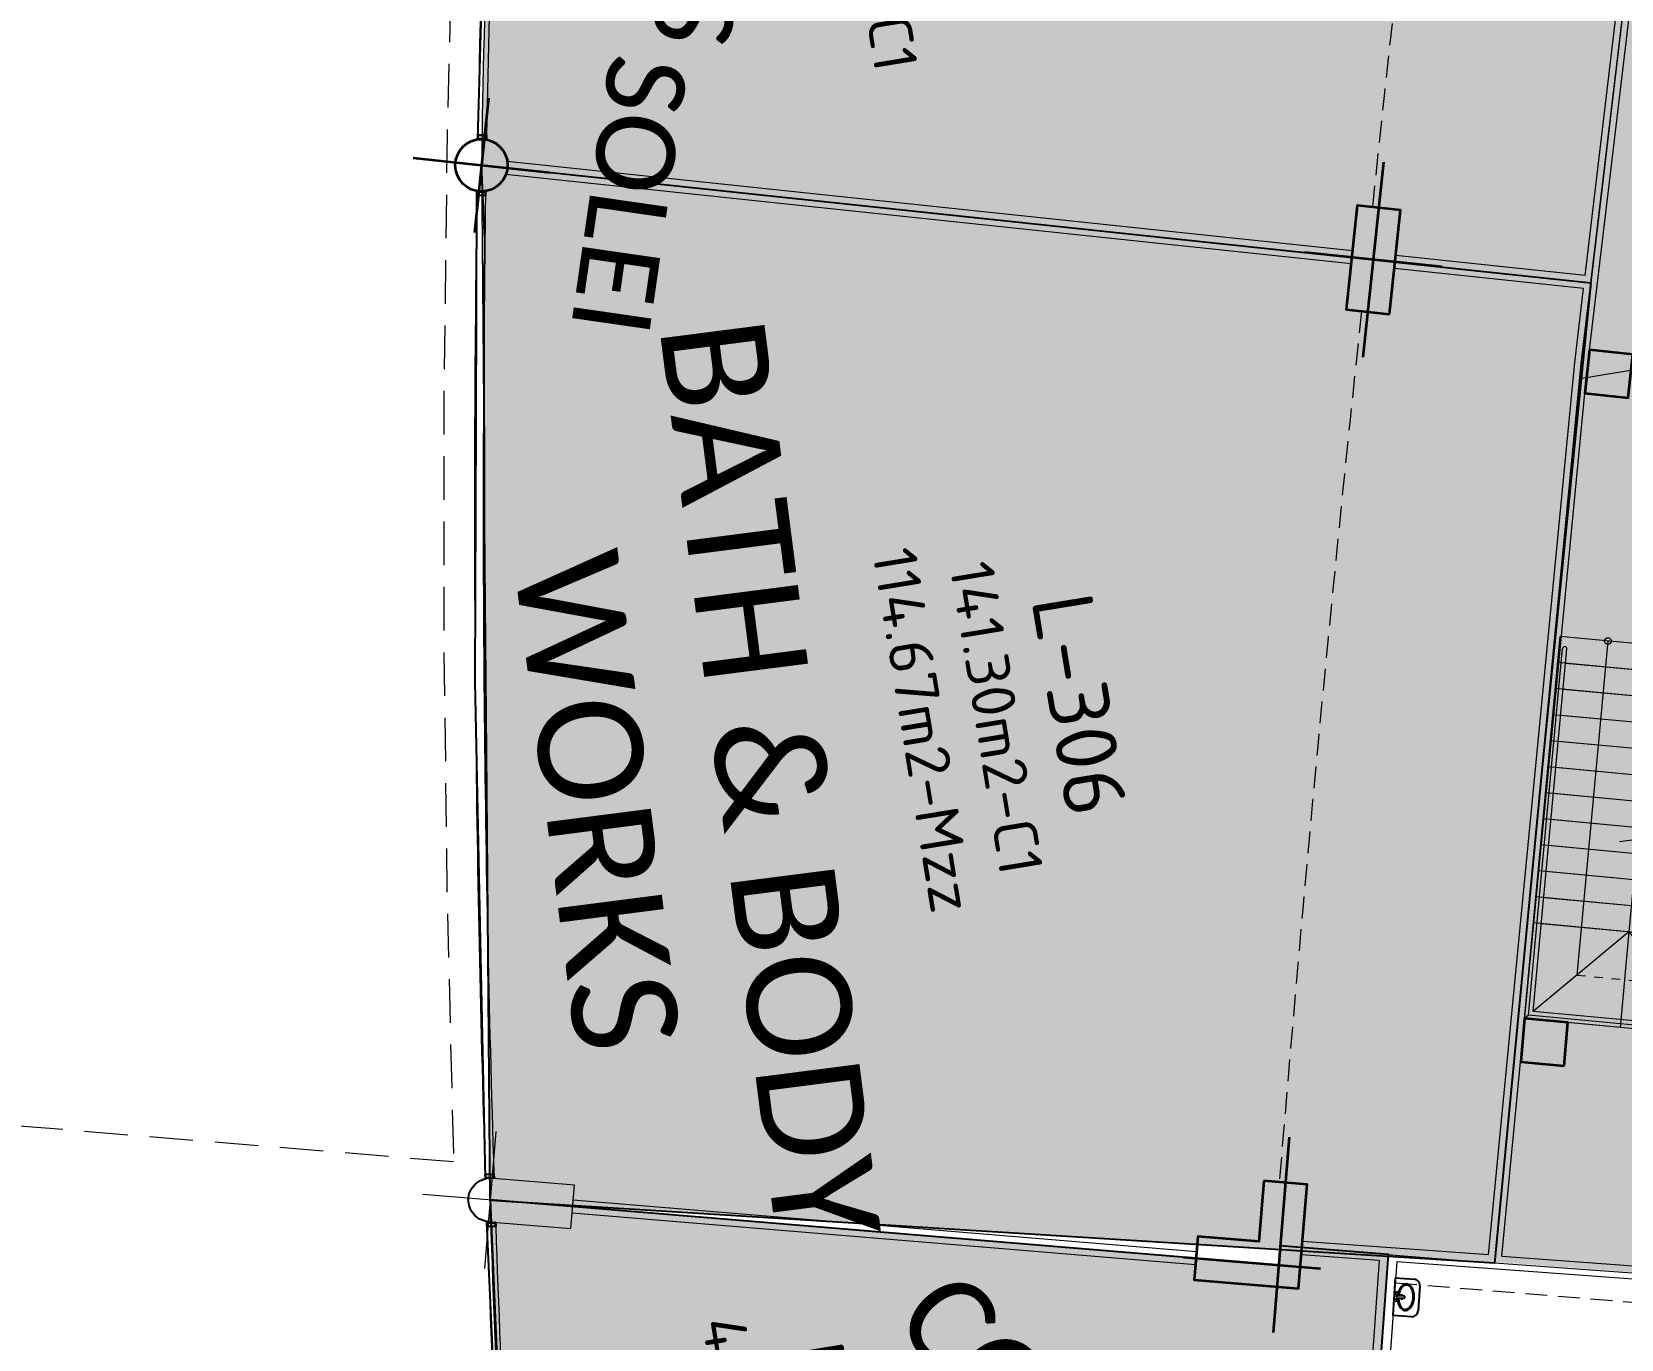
# Model space of a CAD drawing. Header units: metres. Extents: x 2 to 659295185, y -28 to 1124222152.
# Drawn here: x 655466.34 to 655484.57, y 1126546.16 to 1126561.16 of the extents above; entities that cross this region are included whole.
import ezdxf
from ezdxf.enums import TextEntityAlignment as Align

# ---------------------------------------------------------------- set-up
doc = ezdxf.new("R2010")
doc.units = ezdxf.units.M
doc.header["$MEASUREMENT"] = 0
for name, pattern in [('CCSM_C1_CUERPO BJ$0$CONTINUA', [0]), ('CCSM_C1_CUERPO CK$0$HIDDEN', [0.375, 0.25, -0.125]), ('CCSM_C1_CUERPO HP$0$CONTINUA', [0]), ('CCSM_C1_CUERPO HP$0$DASHED', [0.75, 0.5, -0.25]), ('CONTINUA', [0]), ('DASHDOT', [1, 0.5, -0.25, 0, -0.25]), ('DASHED', [0.75, 0.5, -0.25]), ('HIDDEN', [0.375, 0.25, -0.125])]:
    doc.linetypes.add(name, pattern=pattern)
doc.layers.get('0').update_dxf_attribs({"linetype": 'CONTINUOUS'})
for name, color, linetype in [('CCSM_C1_CUERPO BJ$0$A-AREAS COMERCIALES', 151, 'CONTINUOUS'), ('CCSM_C1_CUERPO BJ$0$A-PARED', 2, 'CCSM_C1_CUERPO BJ$0$CONTINUA'), ('CCSM_C1_CUERPO HP$0$A-FRENTE DE LOCAL', 4, 'CONTINUOUS'), ('CCSM_C1_CUERPO HP$0$A-LOCAL ID', 7, 'CONTINUOUS'), ('CCSM_C1_CUERPO HP$0$A-MARCOS LOCALES', 4, 'CONTINUOUS'), ('CCSM_C1_CUERPO HP$0$A-PARED', 2, 'CCSM_C1_CUERPO HP$0$CONTINUA'), ('CCSM_C1_CUERPO HP$0$A-PROYECCIONES', 5, 'CCSM_C1_CUERPO HP$0$DASHED'), ('CCSM_C1_CUERPO HP$0$ID_AREA EXACTA', 7, 'CONTINUOUS'), ('CCSM_C1_CUERPO HP$0$ID_Nº LOCAL', 7, 'CONTINUOUS'), ('CCSM_C1_CUERPO HP$0$ID_RUBRO', 7, 'CONTINUOUS'), ('CCSM_C1_CUERPO HP$0$ID_USO', 7, 'CONTINUOUS'), ('CCSM_XREF KIOSKOSE$0$Kiosco General', 154, 'CONTINUOUS'), ('muretes', 24, 'CONTINUOUS'), ('PISOS', 8, 'CONTINUOUS')]:
    doc.layers.add(name, color=color, linetype=linetype)
doc.layers.add('CCSM_C1_CUERPO HP$0$A-AREAS COMERCIALES', color=151, linetype='CONTINUOUS', plot=False)
for name, color, linetype, lineweight in [('CCSM_XREF ESTRUCTURA15$0$E-CA-COLUMNA', 2, 'CONTINUOUS', 35), ('CCSM_XREF ESTRUCTURA15$0$E-CJ-COLUMNA', 2, 'CONTINUOUS', 35), ('CCSM_XREF ESTRUCTURA15$0$E-CP COLUMNAS', 2, 'CONTINUOUS', 35), ('LOCALES ASIGNADOS', 41, 'DASHDOT', 0), ('LOCALES PROPIOS', 101, 'CONTINUA', 0), ('NOMBRES LOCATARIOS', 7, 'CONTINUA', 0), ('XREF ESCALERAS', 252, 'CONTINUOUS', 0)]:
    doc.layers.add(name, color=color, linetype=linetype, lineweight=lineweight)
doc.styles.add('CCSM_C1_CUERPO HP$0$ROMANS', font='romans__.ttf')
doc.styles.get("Standard").update_dxf_attribs({"font": 'tahoma.ttf'})

# ---------------------------------------------------------------- blocks, each defined once
blk = doc.blocks.new('CCSM_C1_CUERPO HP$0$MARCO LOCAL-COLUMNA')
at = {"layer": 'CCSM_C1_CUERPO HP$0$A-MARCOS LOCALES'}
for points in [[(655585.123, 1126575.588), (655585.173, 1126575.588), (655585.173, 1126575.488), (655585.123, 1126575.488)], [(655585.128, 1126575.583), (655585.168, 1126575.583), (655585.168, 1126575.493), (655585.128, 1126575.493)]]:
    blk.add_lwpolyline(points, close=True, dxfattribs=at)
blk = doc.blocks.new('CCSM_C1_CUERPO HP$0$IDENT LOCAL')
at = {"layer": 'CCSM_C1_CUERPO HP$0$ID_AREA EXACTA', "style": 'CCSM_C1_CUERPO HP$0$ROMANS'}
blk.add_attdef('AREA-EXACTA', text='', height=0.5, dxfattribs=at).set_placement((0, 1.245), align=Align.BOTTOM_CENTER)
at = {"layer": 'CCSM_C1_CUERPO HP$0$ID_Nº LOCAL', "style": 'CCSM_C1_CUERPO HP$0$ROMANS'}
blk.add_attdef('NºLOCAL', text='', height=0.7, dxfattribs=at).set_placement((0, 2.05), align=Align.BOTTOM_CENTER)
at = {"layer": 'CCSM_C1_CUERPO HP$0$ID_RUBRO', "style": 'CCSM_C1_CUERPO HP$0$ROMANS'}
blk.add_attdef('RUBRO', text='', height=0.35, dxfattribs=at).set_placement((0, 0.395), align=Align.BOTTOM_CENTER)
at = {"layer": 'CCSM_C1_CUERPO HP$0$ID_USO', "style": 'CCSM_C1_CUERPO HP$0$ROMANS'}
blk.add_attdef('USO', text='', height=0.35, dxfattribs=at).set_placement((0, -0.455), align=Align.BOTTOM_CENTER)
blk = doc.blocks.new('CCSM_XREF ESTRUCTURA15$0$CCSM_COLUMNA REC')
at = {"layer": 'CCSM_XREF ESTRUCTURA15$0$E-CA-COLUMNA'}
blk.add_lwpolyline([(-0.25, -0.25), (0.25, -0.25), (0.25, 0.25), (-0.25, 0.25)], close=True, dxfattribs=at)
blk = doc.blocks.new('CCSM_XREF ESTRUCTURA15$0$CCSM_COLUM REDONDA')
at = {"color": 5}
for p, q in [((0, 0.774), (0, -0.774)), ((-0.789, 0), (0.789, 0))]:
    blk.add_line(p, q, dxfattribs=at)
blk.add_circle((0, 0), 0.3)
blk = doc.blocks.new('CCSM_XREF ESTRUCTURA15$0$COLUM REC 120x50 mid')
at = {"color": 5}
for p, q in [((0, 1.124), (0, -1.124)), ((-0.789, 0), (0.789, 0))]:
    blk.add_line(p, q, dxfattribs=at)
at = {"color": 2}
blk.add_lwpolyline([(-0.25, 0.6), (-0.25, -0.6), (0.25, -0.6), (0.25, 0.6)], close=True, dxfattribs=at)
blk = doc.blocks.new('CCSM_XREF ESTRUCTURA15$0$COLUM L 120x120')
at = {"color": 5}
for p, q in [((0, 1.095), (0, -0.482)), ((1.474, 0), (-0.774, 0))]:
    blk.add_line(p, q, dxfattribs=at)
blk.add_lwpolyline([(0.95, 0.25), (0.25, 0.25), (0.25, 0.95), (-0.25, 0.95), (-0.25, -0.25), (0.95, -0.25)], close=True)
blk = doc.blocks.new('stairs')
at = {"layer": 'XREF ESCALERAS'}
for p, q in [((655586.147, 1126406.541), (655586.147, 1126404.035)), ((655586.147, 1126406.541), (655588.347, 1126406.541)), ((655586.147, 1126406.541), (655586.147, 1126404.035)), ((655586.147, 1126406.541), (655588.347, 1126406.541)), ((655586.187, 1126406.501), (655586.147, 1126406.541)), ((655586.187, 1126406.501), (655588.307, 1126406.501)), ((655586.187, 1126406.501), (655586.187, 1126404.035)), ((655586.237, 1126406.541), (655588.257, 1126406.541)), ((655586.237, 1126406.451), (655588.257, 1126406.451)), ((655586.237, 1126406.451), (655586.237, 1126404.057)), ((655587.247, 1126405.441), (655586.237, 1126406.451)), ((655587.247, 1126405.441), (655587.247, 1126406.541)), ((655587.247, 1126405.441), (655587.247, 1126406.541)), ((655587.247, 1126405.441), (655588.257, 1126406.451)), ((655588.257, 1126406.451), (655588.257, 1126402.274)), ((655588.307, 1126406.501), (655588.347, 1126406.541)), ((655588.307, 1126406.501), (655588.307, 1126402.275)), ((655588.347, 1126406.541), (655588.347, 1126402.141)), ((655588.347, 1126406.541), (655588.347, 1126402.141)), ((655587.797, 1126402.141), (655587.797, 1126405.991)), ((655586.147, 1126405.441), (655586.187, 1126405.441)), ((655586.147, 1126405.441), (655588.347, 1126405.441)), ((655586.237, 1126405.441), (655588.257, 1126405.441)), ((655587.247, 1126404.376), (655587.247, 1126405.441)), ((655587.247, 1126404.376), (655587.247, 1126405.441)), ((655588.307, 1126405.441), (655588.347, 1126405.441)), ((655586.187, 1126405.141), (655586.147, 1126405.141)), ((655587.247, 1126405.141), (655586.147, 1126405.141)), ((655587.247, 1126405.141), (655586.237, 1126405.141)), ((655587.247, 1126405.141), (655588.257, 1126405.141)), ((655587.247, 1126405.141), (655588.347, 1126405.141)), ((655588.307, 1126405.141), (655588.347, 1126405.141)), ((655586.187, 1126404.841), (655586.147, 1126404.841)), ((655587.247, 1126404.841), (655586.147, 1126404.841)), ((655587.247, 1126404.841), (655586.237, 1126404.841)), ((655587.247, 1126404.841), (655588.257, 1126404.841)), ((655587.247, 1126404.841), (655588.347, 1126404.841)), ((655588.307, 1126404.841), (655588.347, 1126404.841)), ((655586.187, 1126404.541), (655586.147, 1126404.541)), ((655587.247, 1126404.541), (655586.147, 1126404.541)), ((655587.247, 1126404.541), (655586.237, 1126404.541)), ((655587.247, 1126404.541), (655588.257, 1126404.541)), ((655587.247, 1126404.541), (655588.347, 1126404.541)), ((655588.307, 1126404.541), (655588.347, 1126404.541)), ((655586.187, 1126404.241), (655586.147, 1126404.241)), ((655587.247, 1126404.241), (655586.147, 1126404.241)), ((655587.247, 1126404.241), (655586.237, 1126404.241)), ((655587.247, 1126404.241), (655588.257, 1126404.241)), ((655587.247, 1126404.241), (655588.347, 1126404.241)), ((655588.307, 1126404.241), (655588.347, 1126404.241)), ((655587.247, 1126403.941), (655588.257, 1126403.941)), ((655587.247, 1126403.941), (655588.347, 1126403.941)), ((655588.307, 1126403.941), (655588.347, 1126403.941)), ((655587.247, 1126403.641), (655588.257, 1126403.641)), ((655587.247, 1126403.641), (655588.347, 1126403.641)), ((655588.307, 1126403.641), (655588.347, 1126403.641)), ((655587.247, 1126403.341), (655588.257, 1126403.341)), ((655587.247, 1126403.341), (655588.347, 1126403.341)), ((655588.307, 1126403.341), (655588.347, 1126403.341)), ((655587.247, 1126403.041), (655588.257, 1126403.041)), ((655587.247, 1126403.041), (655588.347, 1126403.041)), ((655588.307, 1126403.041), (655588.347, 1126403.041)), ((655587.247, 1126402.741), (655588.257, 1126402.741)), ((655587.247, 1126402.741), (655588.347, 1126402.741)), ((655588.307, 1126402.741), (655588.347, 1126402.741)), ((655587.247, 1126402.441), (655588.257, 1126402.441)), ((655587.247, 1126402.441), (655588.347, 1126402.441)), ((655588.307, 1126402.441), (655588.347, 1126402.441)), ((655587.247, 1126402.141), (655588.347, 1126402.141)), ((655587.247, 1126402.141), (655588.347, 1126402.141))]:
    blk.add_line(p, q, dxfattribs=at)
at = {"layer": 'XREF ESCALERAS', "linetype": 'CCSM_C1_CUERPO CK$0$HIDDEN', "ltscale": 0.02}
for p, q in [((655587.247, 1126402.141), (655587.247, 1126404.376)), ((655587.247, 1126402.141), (655587.247, 1126404.376)), ((655586.147, 1126404.035), (655586.147, 1126404.032)), ((655586.187, 1126404.035), (655586.187, 1126404.043)), ((655586.187, 1126403.941), (655586.147, 1126403.941)), ((655586.187, 1126403.641), (655586.147, 1126403.641)), ((655586.187, 1126403.341), (655586.147, 1126403.341)), ((655586.187, 1126403.041), (655586.147, 1126403.041)), ((655586.187, 1126402.741), (655586.147, 1126402.741)), ((655586.187, 1126402.441), (655586.147, 1126402.441))]:
    blk.add_line(p, q, dxfattribs=at)
at = {"layer": 'XREF ESCALERAS', "linetype": 'HIDDEN', "ltscale": 0.02}
for p, q in [((655586.147, 1126404.035), (655586.147, 1126402.141)), ((655587.247, 1126403.941), (655586.147, 1126403.941)), ((655587.247, 1126403.641), (655586.147, 1126403.641)), ((655587.247, 1126403.341), (655586.147, 1126403.341)), ((655587.247, 1126403.041), (655586.147, 1126403.041)), ((655587.247, 1126402.741), (655586.147, 1126402.741)), ((655587.247, 1126402.441), (655586.147, 1126402.441)), ((655587.247, 1126402.141), (655586.147, 1126402.141)), ((655587.247, 1126402.141), (655586.147, 1126402.141))]:
    blk.add_line(p, q, dxfattribs=at)
at = {"layer": 'XREF ESCALERAS', "linetype": 'CCSM_C1_CUERPO CK$0$HIDDEN', "ltscale": 0.02}
blk.add_lwpolyline([(655587.797, 1126405.991), (655586.697, 1126405.991), (655586.697, 1126404.541), (655586.585, 1126404.861), (655586.697, 1126404.862)], dxfattribs=at)
at = {"layer": 'XREF ESCALERAS'}
blk.add_lwpolyline([(655585.973, 1126403.983), (655586.636, 1126404.168), (655586.594, 1126404.565), (655586.802, 1126403.885), (655586.771, 1126404.266), (655587.451, 1126404.424)], dxfattribs=at)
blk.add_circle((655587.797, 1126402.141), 0.0379, dxfattribs=at)
blk.add_circle((655587.797, 1126402.141), 0.0379, dxfattribs=at)
blk.add_arc((655588.282, 1126402.276), 0.0251, 184.3725, 356.1588, dxfattribs=at)
blk = doc.blocks.new('lavabo')
at = {"layer": 'PISOS', "color": 17, "linetype": 'Continuous', "ltscale": 0.1}
for p, q in [((-0.152, 0.316), (-0.191, -0.282)), ((-0.152, 0.316), (0.148, 0.296)), ((-0.133, 0.024), (-0.134, 0.009)), ((-0.127, 0), (-0.008, -0.007)), ((-0.006, 0.024), (-0.125, 0.032)), ((0, 0), (0.001, 0.015)), ((0.241, 0.19), (0.214, -0.209)), ((-0.191, -0.282), (0.108, -0.302))]:
    blk.add_line(p, q, dxfattribs=at)
for points in [[(-0.114, 0, 0.050781), (-0.108, -0.068, 0.076871), (-0.085, -0.134, 0.107155), (-0.041, -0.185, 0.146462), (0.005, -0.202, 0.146462), (0.053, -0.191, 0.107155), (0.103, -0.147, 0.076871), (0.135, -0.084, 0.063889), (0.152, -0.001, 0.063889), (0.146, 0.084, 0.076871), (0.123, 0.151, 0.107155), (0.079, 0.201, 0.146462), (0.033, 0.219, 0.146462), (-0.015, 0.208, 0.107155), (-0.065, 0.163, 0.076871), (-0.097, 0.1, 0.053581), (-0.112, 0.031, 0.063889)], [(-0.098, -0.001, 0.050781), (-0.093, -0.065, 0.076871), (-0.071, -0.127, 0.107155), (-0.032, -0.172, 0.146462), (0.006, -0.186, 0.146462), (0.045, -0.177, 0.107155), (0.09, -0.137, 0.076871), (0.12, -0.079, 0.063889), (0.136, 0, 0.063889), (0.131, 0.081, 0.076871), (0.109, 0.143, 0.107155), (0.07, 0.189, 0.146462), (0.032, 0.203, 0.146462), (-0.007, 0.194, 0.107155), (-0.052, 0.154, 0.076871), (-0.082, 0.095, 0.053581), (-0.096, 0.029, 0.053581)]]:
    blk.add_lwpolyline(points, format="xyb", dxfattribs=at)
for centre in [(-0.134, 0.072), (-0.142, -0.04)]:
    blk.add_circle(centre, 0.0208, dxfattribs=at)
for centre, radius, start, end in [((0.141, 0.197), 0.1, 356.1912, 86.1912), ((-0.127, 0.008), 0.00799, 176.1912, 266.1912), ((-0.126, 0.024), 0.00799, 86.1912, 176.1912), ((-0.047, 0.011), 0.0319, 25.3676, 147.0148), ((-0.007, 0.016), 0.00799, 356.1912, 86.1912), ((-0.047, 0.011), 0.0319, 205.3676, 327.0148), ((-0.008, 0.001), 0.00799, 266.1912, 356.1912), ((0.115, -0.203), 0.1, 266.1912, 356.1912)]:
    blk.add_arc(centre, radius, start, end, dxfattribs=at)

msp = doc.modelspace()

# ---------------------------------------------------------------- hatches: boundary and pattern name
at = {"layer": 'LOCALES ASIGNADOS'}
h = msp.add_hatch(color=256, dxfattribs=at)
edge = h.paths.add_edge_path()
edge.add_line((655492.8314, 1126548.8137), (655504.5407, 1126547.8428))
edge.add_arc((655533.0003, 1126544.8595), 28.6156, 149.86106, 174.01574, ccw=False)
edge.add_line((655508.2533, 1126559.2273), (655508.1132, 1126561.1143))
edge.add_line((655508.1132, 1126561.1143), (655483.9539, 1126557.1544))
edge.add_arc((656380.76, 1126466.6577), 901.3605, 174.2377892, 174.8828286)
edge.add_line((655482.9919, 1126547.0526), (655492.6203, 1126546.3418))
edge.add_line((655492.6203, 1126546.3418), (655492.8314, 1126548.8137))
msp.add_hatch(color=256, dxfattribs=at).paths.add_polyline_path([(655483.6699, 1126552.7631), (655484.2225, 1126558.2765), (655471.4965, 1126559.6247), (655471.5361, 1126558.7653), (655471.5258, 1126557.8324), (655471.5314, 1126555.4346), (655471.5525, 1126552.8959), (655471.5955, 1126547.7477), (655483.1171, 1126547.0309)])
at = {"layer": 'LOCALES PROPIOS'}
for points in [[(655507.3867, 1126570.1351), (655496.1193, 1126568.2882), (655495.3137, 1126573.2031), (655485.6073, 1126571.6122), (655483.8978, 1126557.1452), (655508.0579, 1126561.1052)], [(655471.5963, 1126547.769), (655471.7721, 1126543.6331), (655471.8741, 1126541.8303), (655481.4656, 1126541.1468), (655481.9023, 1126547.1415), (655480.6607, 1126547.241), (655480.6424, 1126547.0217)]]:
    msp.add_hatch(color=101, dxfattribs=at).paths.add_polyline_path(points)
h = msp.add_hatch(color=101, dxfattribs=at)
edge = h.paths.add_edge_path()
edge.add_arc((655698.4932, 1126555.8747), 227.0277, 177.555959, 179.053544, ccw=False)
edge.add_line((655471.672, 1126565.556), (655484.7069, 1126564.0225))
edge.add_arc((655948.8051, 1126509.6562), 467.2717, 173.318595, 174.025494)
edge.add_line((655484.0715, 1126558.2926), (655471.4965, 1126559.6247))

# ---------------------------------------------------------------- linework, layer by layer
at = {"color": 43}
msp.add_lwpolyline([(655471.6816, 1126544.8202), (655471.558, 1126547.4954), (655471.6049, 1126547.4971), (655471.6046, 1126547.505), (655471.5377, 1126547.5114), (655471.4755, 1126547.5361), (655471.4198, 1126547.5774), (655471.378, 1126547.6319), (655471.3538, 1126547.6931), (655471.3457, 1126547.7615), (655471.3487, 1126547.775), (655471.3567, 1126547.8272), (655471.3841, 1126547.8889), (655471.4292, 1126547.9414), (655471.4849, 1126547.9777), (655471.5492, 1126548.0004), (655471.5411, 1126548.0016), (655471.4837, 1126550.7327), (655471.4245, 1126553.7018), (655471.4341, 1126556.6711), (655471.4442, 1126559.3256), (655471.4648, 1126559.3264), (655471.3999, 1126559.3404), (655471.3362, 1126559.3702), (655471.2851, 1126559.4116), (655471.2434, 1126559.4627), (655471.2135, 1126559.525), (655471.1984, 1126559.5877), (655471.1981, 1126559.6581), (655471.2125, 1126559.7232), (655471.2414, 1126559.7829), (655471.2821, 1126559.8343), (655471.3352, 1126559.8759), (655471.3971, 1126559.9077), (655471.4605, 1126559.9226), (655471.454, 1126559.9255), (655471.5324, 1126562.6005)], dxfattribs=at)
msp.add_lwpolyline([(655471.6816, 1126544.8202), (655471.558, 1126547.4954), (655471.6049, 1126547.4971), (655471.6046, 1126547.505), (655471.5377, 1126547.5114), (655471.4755, 1126547.5361), (655471.4198, 1126547.5774), (655471.378, 1126547.6319), (655471.3538, 1126547.6931), (655471.3457, 1126547.7615), (655471.3487, 1126547.775), (655471.3567, 1126547.8272), (655471.3841, 1126547.8889), (655471.4292, 1126547.9414), (655471.4849, 1126547.9777), (655471.5492, 1126548.0004), (655471.5411, 1126548.0016), (655471.4837, 1126550.7327), (655471.4245, 1126553.7018), (655471.4341, 1126556.6711), (655471.4442, 1126559.3256), (655471.4648, 1126559.3264), (655471.3999, 1126559.3404), (655471.3362, 1126559.3702), (655471.2851, 1126559.4116), (655471.2434, 1126559.4627), (655471.2135, 1126559.525), (655471.1984, 1126559.5877), (655471.1981, 1126559.6581), (655471.2125, 1126559.7232), (655471.2414, 1126559.7829), (655471.2821, 1126559.8343), (655471.3352, 1126559.8759), (655471.3971, 1126559.9077), (655471.4605, 1126559.9226), (655471.454, 1126559.9255), (655471.5324, 1126562.6005)], dxfattribs=at)
for points in [[(655471.4965, 1126559.6247), (655484.2225, 1126558.2765), (655483.6699, 1126552.7631), (655483.1171, 1126547.0309), (655471.5955, 1126547.7477), (655471.5525, 1126552.8959), (655471.5314, 1126555.4346), (655471.5258, 1126557.8324), (655471.5361, 1126558.7653), (655471.4965, 1126559.6247)], [(655471.5953, 1126547.7549), (655471.7711, 1126543.6191), (655471.8731, 1126541.8163), (655481.4645, 1126541.1328), (655481.9013, 1126547.1275), (655480.6597, 1126547.227), (655480.6414, 1126547.0077), (655471.5953, 1126547.7549)]]:
    msp.add_lwpolyline(points)
at = {"layer": 'CCSM_C1_CUERPO BJ$0$A-AREAS COMERCIALES', "lineweight": 5}
msp.add_lwpolyline([(655507.4428, 1126570.1443), (655496.1753, 1126568.2975), (655495.3697, 1126573.2124), (655485.823, 1126571.6476, 0.0008781), (655484.0957, 1126557.1777), (655508.1139, 1126561.1145, -0.0000767), (655507.4428, 1126570.1443)], format="xyb", close=True, dxfattribs=at)
msp.add_lwpolyline([(655484.0957, 1126557.1777), (655508.1127, 1126561.1142), (655508.2528, 1126559.2267, 0.0486078), (655505.8198, 1126553.8061, 0.0509398), (655504.4922, 1126547.8469), (655492.8316, 1126548.8167, 0.0002501), (655492.6432, 1126546.3377), (655483.1171, 1126547.0309), (655483.6041, 1126552.0802), (655484.0957, 1126557.1777)], format="xyb", dxfattribs=at)
at = {"layer": 'CCSM_C1_CUERPO BJ$0$A-PARED', "lineweight": 5}
for p, q in [((655481.9959, 1126547.05), (655486.4356, 1126546.7234)), ((655483.2003, 1126547.1117), (655492.5776, 1126546.423))]:
    msp.add_line(p, q, dxfattribs=at)
at = {"layer": 'CCSM_C1_CUERPO HP$0$A-AREAS COMERCIALES', "lineweight": 5}
msp.add_lwpolyline([(655484.9037, 1126563.9993), (655471.672, 1126565.556, 0.0065345), (655471.4965, 1126559.6247), (655484.2225, 1126558.2765), (655484.9037, 1126563.9993)], format="xyb", dxfattribs=at)
for points in [[(655484.2225, 1126558.2765), (655471.4965, 1126559.6247), (655471.5953, 1126547.7549), (655480.6414, 1126547.0081), (655480.6597, 1126547.227), (655483.1171, 1126547.0309), (655484.1125, 1126557.3521), (655484.2225, 1126558.2765)], [(655481.977, 1126558.5144), (655471.8943, 1126559.5826)]]:
    msp.add_lwpolyline(points, dxfattribs=at)
msp.add_lwpolyline([(655471.5953, 1126547.7549), (655480.6414, 1126547.0081), (655480.6597, 1126547.227), (655481.9013, 1126547.1274), (655481.4656, 1126541.1468), (655481.3618, 1126541.1544), (655471.8701, 1126541.8232, -0.0063123), (655471.5953, 1126547.7549)], format="xyb", close=True, dxfattribs=at)
at = {"layer": 'CCSM_C1_CUERPO HP$0$A-FRENTE DE LOCAL', "lineweight": 5}
for points in [[(655471.616, 1126565.4143, 0.0057198), (655471.455, 1126559.9755, 0.0057196)], [(655471.7159, 1126565.41, 0.0057196), (655471.5549, 1126559.9737)]]:
    msp.add_lwpolyline(points, format="xyb", dxfattribs=at)
for centre, radius, start, end in [((655708.0513, 1126555.6915), 236.6352, 179.132156, 181.850169), ((655708.0522, 1126555.6915), 236.5361, 179.132243, 181.850187), ((655708.1661, 1126555.6899), 236.75, 181.995648, 183.3263), ((655708.021, 1126555.6823), 236.5047, 181.995029, 183.326496)]:
    msp.add_arc(centre, radius, start, end, dxfattribs=at)
at = {"layer": 'CCSM_C1_CUERPO HP$0$A-PARED', "lineweight": 5}
for p, q in [((655484.2065, 1126557.5069), (655485.8703, 1126571.4861)), ((655484.1568, 1126558.3588), (655484.8203, 1126563.9336)), ((655484.0379, 1126557.3601), (655484.1391, 1126558.2099)), ((655483.0508, 1126547.1241), (655484.0379, 1126557.3601)), ((655483.2003, 1126547.1117), (655484.1548, 1126557.0095)), ((655483.0508, 1126547.1241), (655480.9149, 1126547.2794)), ((655480.9023, 1126547.1299), (655481.7964, 1126547.0645)), ((655481.7964, 1126547.0645), (655481.382, 1126541.2237)), ((655481.9959, 1126547.05), (655481.5514, 1126540.7857))]:
    msp.add_line(p, q, dxfattribs=at)
for points in [[(655481.4877, 1126558.6416), (655471.7932, 1126559.6687)], [(655481.4719, 1126558.4925), (655471.7774, 1126559.5195)], [(655484.1568, 1126558.3588), (655481.9849, 1126558.5889)], [(655484.1391, 1126558.2099), (655481.9691, 1126558.4398)], [(655479.7008, 1126547.1607), (655472.5491, 1126547.7513)], [(655479.6884, 1126547.0112), (655472.5367, 1126547.6019)]]:
    msp.add_lwpolyline(points, dxfattribs=at)
at = {"layer": 'CCSM_C1_CUERPO HP$0$A-PROYECCIONES', "lineweight": 5, "ltscale": 0.5}
msp.add_line((655481.9785, 1126546.8046), (655492.6636, 1126545.9329), dxfattribs=at)
for points in [[(655482.3172, 1126564.2281, 0.009455), (655481.7193, 1126559.1469, 1.2870958)], [(655481.5924, 1126557.9518, 0.0062597), (655480.6502, 1126547.9603, 0.8745145)]]:
    msp.add_lwpolyline(points, format="xyb", dxfattribs=at)
at = {"layer": 'CCSM_XREF ESTRUCTURA15$0$E-CP COLUMNAS', "color": 5, "lineweight": 5}
for p, q in [((655471.6611, 1126548.541), (655471.5312, 1126546.9687)), ((655473.0648, 1126547.6336), (655470.8251, 1126547.8186))]:
    msp.add_line(p, q, dxfattribs=at)
at = {"layer": 'CCSM_XREF ESTRUCTURA15$0$E-CP COLUMNAS', "lineweight": 5}
for points in [[(655471.5755, 1126547.5057), (655472.5223, 1126547.4275), (655472.5635, 1126547.9258), (655471.5878, 1126548.0064)], [(655471.347, 1126547.7755), (655471.347, 1126547.7754)]]:
    msp.add_lwpolyline(points, dxfattribs=at)
msp.add_arc((655471.5961, 1126547.7549), 0.25, 85.27807, 271.9518, dxfattribs=at)
at = {"layer": 'CCSM_XREF KIOSKOSE$0$Kiosco General', "linetype": 'DASHED', "lineweight": 5}
msp.add_lwpolyline([(655468.0789, 1126620.4533), (655479.0073, 1126618.0013, 0.0113914), (655474.4105, 1126595.0983, 0.0501371), (655471.1768, 1126548.1909), (655457.1731, 1126549.3476, -0.0342909), (655468.0763, 1126620.4539, 0.000523)], format="xyb", close=True, dxfattribs=at)

# ---------------------------------------------------------------- block references
at = {"layer": 'CCSM_C1_CUERPO HP$0$A-LOCAL ID', "lineweight": 5}
ref = msp.add_blockref('CCSM_C1_CUERPO HP$0$IDENT LOCAL', (655474.3574, 1126562.1503), dxfattribs=dict(at, rotation=279.3084512798494))
ref.add_attrib('NºLOCAL', 'L-307', dxfattribs={"layer": 'CCSM_C1_CUERPO HP$0$ID_Nº LOCAL', "height": 0.7, "rotation": 279.30845, "style": 'CCSM_C1_CUERPO HP$0$ROMANS'}).set_placement((655476.3804, 1126562.4819), align=Align.BOTTOM_CENTER)
ref.add_attrib('AREA-EXACTA', '66.00m2-C1', dxfattribs={"layer": 'CCSM_C1_CUERPO HP$0$ID_AREA EXACTA', "height": 0.5, "rotation": 279.30845, "style": 'CCSM_C1_CUERPO HP$0$ROMANS'}).set_placement((655475.5863, 1126562.3517), align=Align.BOTTOM_CENTER)
ref = msp.add_blockref('CCSM_C1_CUERPO HP$0$IDENT LOCAL', (655475.7799, 1126553.016), dxfattribs=dict(at, rotation=279.3084512798494))
ref.add_attrib('NºLOCAL', 'L-306', dxfattribs={"layer": 'CCSM_C1_CUERPO HP$0$ID_Nº LOCAL', "height": 0.7, "rotation": 279.30845, "style": 'CCSM_C1_CUERPO HP$0$ROMANS'}).set_placement((655477.8029, 1126553.3476), align=Align.BOTTOM_CENTER)
ref.add_attrib('RUBRO', '114.67m2-Mzz', dxfattribs={"layer": 'CCSM_C1_CUERPO HP$0$ID_RUBRO', "height": 0.5, "rotation": 279.30845, "style": 'CCSM_C1_CUERPO HP$0$ROMANS'}).set_placement((655476.17, 1126553.0799), align=Align.BOTTOM_CENTER)
ref.add_attrib('AREA-EXACTA', '141.30m2-C1', dxfattribs={"layer": 'CCSM_C1_CUERPO HP$0$ID_AREA EXACTA', "height": 0.5, "rotation": 279.30845, "style": 'CCSM_C1_CUERPO HP$0$ROMANS'}).set_placement((655477.0088, 1126553.2174), align=Align.BOTTOM_CENTER)
ref = msp.add_blockref('CCSM_C1_CUERPO HP$0$IDENT LOCAL', (655472.9232, 1126544.4322), dxfattribs=dict(at, rotation=279.3084512798494))
ref.add_attrib('NºLOCAL', 'L-305', dxfattribs={"layer": 'CCSM_C1_CUERPO HP$0$ID_Nº LOCAL', "height": 0.7, "rotation": 279.30845, "style": 'CCSM_C1_CUERPO HP$0$ROMANS'}).set_placement((655474.9462, 1126544.7638), align=Align.BOTTOM_CENTER)
ref.add_attrib('AREA-EXACTA', '46.00m2-C1', dxfattribs={"layer": 'CCSM_C1_CUERPO HP$0$ID_AREA EXACTA', "height": 0.5, "rotation": 279.30845, "style": 'CCSM_C1_CUERPO HP$0$ROMANS'}).set_placement((655474.1521, 1126544.6337), align=Align.BOTTOM_CENTER)
at = {"layer": 'CCSM_C1_CUERPO HP$0$A-MARCOS LOCALES', "lineweight": 5}
for p, rotation in [((1769771.0526, 450319.7214), 88.94379170397475), ((1769771.0419, 450319.0715), 88.94379170397475), ((1802111.029, 506723.5959), 91.80252998102472), ((1804346.8727, 510877.1404), 92.00990147871738)]:
    msp.add_blockref('CCSM_C1_CUERPO HP$0$MARCO LOCAL-COLUMNA', p, dxfattribs=dict(at, rotation=rotation))
at = {"layer": 'CCSM_XREF ESTRUCTURA15$0$E-CJ-COLUMNA', "lineweight": 5}
for p, rotation in [((655484.4293, 1126557.2324), 264.0719979297886), ((655483.6897, 1126549.5655), 84.86863661009515)]:
    msp.add_blockref('CCSM_XREF ESTRUCTURA15$0$CCSM_COLUMNA REC', p, dxfattribs=dict(at, rotation=rotation))
at = {"layer": 'CCSM_XREF ESTRUCTURA15$0$E-CP COLUMNAS', "lineweight": 5}
for name, p, rotation in [('CCSM_XREF ESTRUCTURA15$0$CCSM_COLUM REDONDA', (655471.4965, 1126559.6247), 353.9310030314878), ('CCSM_XREF ESTRUCTURA15$0$COLUM REC 120x50 mid', (655481.7284, 1126558.5408), 173.952938110384), ('CCSM_XREF ESTRUCTURA15$0$COLUM L 120x120', (655480.6414, 1126547.0077), 85.22586144356353)]:
    msp.add_blockref(name, p, dxfattribs=dict(at, rotation=rotation))
at = {"layer": 'muretes', "color": 17, "xscale": 0.7185867317619058, "yscale": 0.7185867317619058, "zscale": 0.7185867317619058, "rotation": 359.7625836213288}
msp.add_blockref('lavabo', (655482.0879, 1126546.6336), dxfattribs=at)
at = {"layer": 'XREF ESCALERAS', "rotation": 174.666233727752}
msp.add_blockref('stairs', (1412940.9763, 2187137.3591), dxfattribs=at)

# ---------------------------------------------------------------- texts
at = {"layer": 'NOMBRES LOCATARIOS'}
for s, width, insert, char_height, attachment_point, rotation in [('{\\fCalibri|b0|i0|c0|p34;\\C7;JUST FOR KIDS}', 12.716055, (655474.9186, 1126565.0107), 0.9, 2, 261.78614), ('{\\fCalibri|b0|i0|c0|p34;\\C7;SOLEI}', 12.716055, (655473.6403, 1126559.2138), 0.9, 2, 261.78614), ('{\\fCalibri|b0|i0|c0|p34;\\C7;BATH & BODY WORKS}', 12.716055, (655475.4024, 1126552.6588), 1.2, 2, 277.32141), ('{\\fCalibri|b0|i0|c0|p34;\\C7;COQUETA}', 8.075454, (655476.9747, 1126547.0216), 1, 1, 309.81809)]:
    msp.add_mtext_dynamic_manual_height_columns(s, width=width, gutter_width=25, heights=[0], dxfattribs=dict(at, insert=insert, char_height=char_height, attachment_point=attachment_point, rotation=rotation))

doc.saveas('drawing.dxf')
